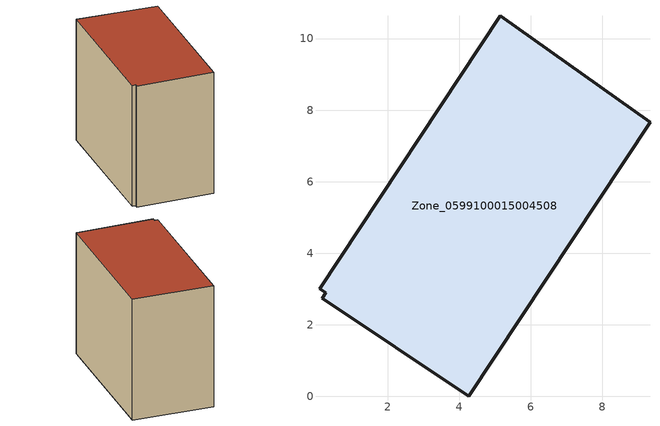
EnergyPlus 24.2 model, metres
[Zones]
Zone_0599100015004508
 floor ground (C_G): 0.17,2.74 0.27,2.89 0.1,3 5.15,10.64 9.33,7.66 4.27,0 z0.65
 wall outside (C_F): 0.27,2.89 0.17,2.74 4.27,0 9.33,7.66 5.15,10.64 0.1,3 0.27,2.89 z0.65:8.81
 roof outside (C_R): 9.33,7.66 5.15,10.64 0.1,3 0.27,2.89 0.17,2.74 4.27,0 z8.81
[BUILDING]
Pand.0599100015004508: North Axis=0; Terrain=City; Loads Convergence Tolerance Value=0.04; Temperature Convergence Tolerance Value=0.4; Solar Distribution=FullExterior; Maximum Number of Warmup Days=25; Minimum Number of Warmup Days=1
[Site:Location]
Rotterdam.The.Hague.AP_ZH_NLD Design_Conditions: Latitude=51.96; Longitude=4.45; Time Zone=1; Elevation=-4.5
[SITE:GROUNDTEMPERATURE:BUILDINGSURFACE]
18, 18, 18, 18, 18, 18, 18, 18, 18, 18, 18, 18
[MATERIAL] Thermal Absorptance=0.9; Solar Absorptance=0.7; Visible Absorptance=0.7
Name | Roughness | Thickness | Conductivity | Density | Specific Heat
G.TI.1975-1991 | MediumSmooth | 0.15 | 0.288461 | 540 | 1210
F.TI.1975-1991 | Rough | 0.3 | 0.230769 | 1920 | 840
R.TI.1975-1991 | MediumRough | 0.2 | 0.153846 | 1500 | 1000
[CONSTRUCTION]
C_G: G.TI.1975-1991
C_F: F.TI.1975-1991
C_R: R.TI.1975-1991
[ZONE]
Zone_0599100015004508: Type=1; Multiplier=1; Ceiling Height=Autocalculate; Volume=Autocalculate; Floor Area=autocalculate; Part of Total Floor Area=Yes
[ZONEINFILTRATION:DESIGNFLOWRATE]
Infil_Zone_0599100015004508: Zone or ZoneList or Space or SpaceList=Zone_0599100015004508; Schedule=AlwaysOn; Design Flow Rate Calculation Method=Flow/Area; Flow Rate per Floor Area=0.003; Constant Term Coefficient=1; Temperature Term Coefficient=0; Velocity Term Coefficient=0; Velocity Squared Term Coefficient=0
[HVACTEMPLATE:ZONE:IDEALLOADSAIRSYSTEM]
Zone_0599100015004508: Maximum Heating Supply Air Temperature=50; Minimum Cooling Supply Air Temperature=13; Maximum Heating Supply Air Humidity Ratio=0.0156; Minimum Cooling Supply Air Humidity Ratio=0.0077; Heating Limit=NoLimit; Cooling Limit=NoLimit; Dehumidification Control Type=ConstantSensibleHeatRatio; Cooling Sensible Heat Ratio=0.7; Dehumidification Setpoint=60; Humidification Control Type=None; Humidification Setpoint=30; Outdoor Air Method=None; Outdoor Air Flow Rate per Person=0.00944; Outdoor Air Flow Rate per Zone Floor Area=0; Outdoor Air Flow Rate per Zone=0; Demand Controlled Ventilation Type=None; Outdoor Air Economizer Type=NoEconomizer; Heat Recovery Type=None; Sensible Heat Recovery Effectiveness=0.7; Latent Heat Recovery Effectiveness=0.65
[ZONECONTROL:THERMOSTAT]
ThermostatControl_Zone_0599100015004508: Zone or ZoneList=Zone_0599100015004508; Control Type Schedule=DualSetpointControlType; Control 1=Thermostat_Zone_0599100015004508; Temperature Difference Between Cutout And Setpoint=0
[THERMOSTATSETPOINT:DUALSETPOINT]
Thermostat_Zone_0599100015004508: Heating Setpoint Temperature Schedule=HeatingSetpoint_Zone_0599100015004508; Cooling Setpoint Temperature Schedule=CoolingSetpoint_Zone_0599100015004508
[SCHEDULE:COMPACT]
HeatingSetpoint_Zone_0599100015004508: Through: 12/31, For: AllDays, Until: 24:00, 21
CoolingSetpoint_Zone_0599100015004508: Through: 12/31, For: AllDays, Until: 24:00, 24
DualSetpointControlType: Through: 12/31, For: AllDays, Until: 24:00, 4
AlwaysOn: Through: 12/31, For: AllDays, Until: 24:00, 1
